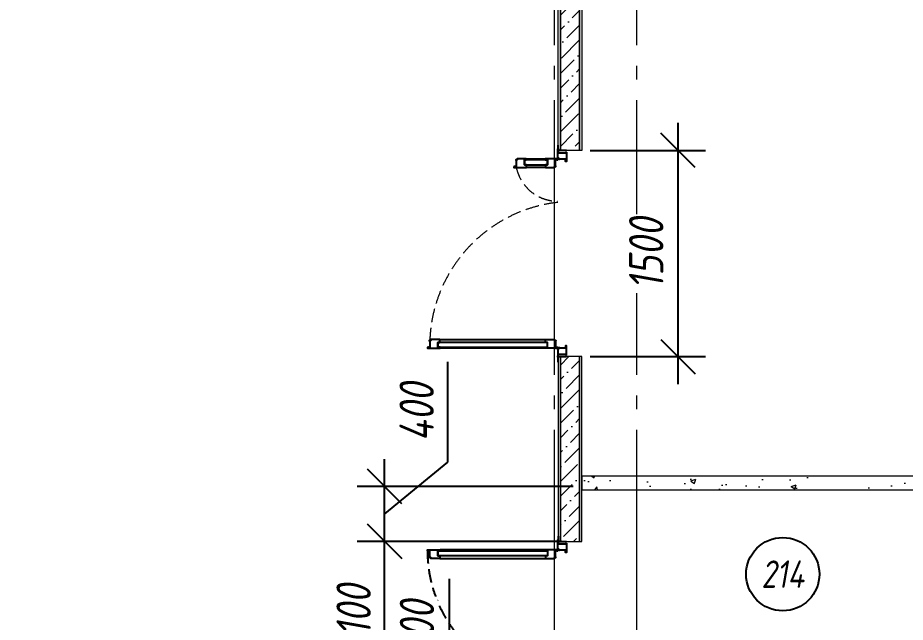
# Model space of a CAD drawing. Header units: millimetres. Extents: x -85420 to 1195317, y -69347 to 470418.
# Drawn here: x 437442 to 443901, y 20558 to 24958 of the extents above; entities that cross this region are included whole.
import ezdxf
from ezdxf import colors
from ezdxf.entities.mleader import LeaderData, LeaderLine
from ezdxf.enums import TextEntityAlignment as Align
from ezdxf.math import Vec2, Vec3

# ---------------------------------------------------------------- set-up
doc = ezdxf.new("R2010")
doc.units = ezdxf.units.MM
for name, pattern in [('GOST2.303 6', [12, 8, -1.5, 1, -1.5]), ('ГОСТ 2.303 4', [7, 5, -2, 0]), ('ГОСТ 2.303 5', [24, 20, -1.5, 1, -1.5]), ('осевая', [50.8, 31.75, -6.35, 6.35, -6.35])]:
    doc.linetypes.add(name, pattern=pattern)
for name, color, linetype, lineweight in [('!М_Перегородки_пеноблок', 7, 'Continuous', 20), ('+АР_Осевые линии', 252, 'GOST2.303 6', 9), ('+АР_Стены внутренние', 250, 'Continuous', 18), ('АР_Отметки', 7, 'Continuous', 5), ('СПДС_РАЗМЕРЫ', 252, 'Continuous', 0), ('ЭКСПЛИКАЦИЯ', 7, 'Continuous', 5)]:
    doc.layers.add(name, color=color, linetype=linetype, lineweight=lineweight)
doc.layers.add('ОСИ', color=7, linetype='осевая', lineweight=13, true_color=0x999999)
doc.styles.add('ISOCPEUR', font='', dxfattribs={"height": 250})
doc.styles.add('ГОСТ 2.304', font='CS_Gost2304.shx', dxfattribs={"oblique": 10})
doc.styles.get('ISOCPEUR').set_extended_font_data('ISOCPEUR', italic=True)
doc.linetypes.add('Ground1', pattern='A,12,[130,ltypeshp.shx,S=3,R=-150,X=0,Y=-2.598],3,[130,ltypeshp.shx,S=3,R=-150,X=0,Y=-2.598],3,[130,ltypeshp.shx,S=3,R=-150,X=0,Y=-2.598],0', length=18)
doc.linetypes.add('Ground2', pattern='A,12,[130,ltypeshp.shx,S=3,R=-210,X=0,Y=-2.598],3,[130,ltypeshp.shx,S=3,R=-210,X=0,Y=-2.598],3,[130,ltypeshp.shx,S=3,R=-210,X=0,Y=-2.598],0', length=18)
doc.dimstyles.new('СПДС', dxfattribs={"dimscale": 100, "dimtxt": 2.5, "dimasz": 2.5, "dimexe": 2, "dimexo": 0.625, "dimgap": 1, "dimtad": 1, "dimdec": 0, "dimrnd": 5, "dimtxsty": 'ГОСТ 2.304', "dimblk": 'OBLIQUE', "dimblk1": 'OBLIQUE', "dimblk2": 'OBLIQUE', "dimcen": 2.5, "dimdle": 2, "dimadec": 0, "dimazin": 2, "dimtfac": 0.75, "dimtdec": 4, "dimtmove": 1, "dimatfit": 3, "dimfxl": 1, "dimtfill": 1, "dimtolj": 1, "dimarcsym": 1})
pattern_1 = [(45, (0, 0), (39.774756, 145.840774), [187.5, -40.5, 0, -40.5])]

# ---------------------------------------------------------------- blocks, each defined once
blk = doc.blocks.new('_Oblique')
at = {"color": 0, "linetype": 'ByBlock', "lineweight": -2}
blk.add_line((-0.5, -0.5), (0.5, 0.5), dxfattribs=at)
blk = doc.blocks.new('*D358')
at = {"layer": 'Defpoints', "color": 0, "ltscale": 100, "transparency": 16777216}
for p in [(440111.4, 21546.4), (441546.4, 21546.4), (441461.4, 21146.4)]:
    blk.add_point(p, dxfattribs=at)
at = {"layer": 'СПДС_РАЗМЕРЫ', "color": 0, "lineweight": -2, "ltscale": 100, "transparency": 16777216}
for p, q in [((440570.2, 22454.3), (440570.2, 21724.1)), ((440111.4, 20946.4), (440111.4, 21746.4)), ((440570.2, 21724.1), (440111.4, 21346.4)), ((441483.9, 21546.4), (439911.4, 21546.4)), ((441398.9, 21146.4), (439911.4, 21146.4))]:
    blk.add_line(p, q, dxfattribs=at)
at = {"layer": 'СПДС_РАЗМЕРЫ', "color": 0, "lineweight": -2, "ltscale": 100, "transparency": 16777216, "xscale": 250, "yscale": 250, "zscale": 250}
for p, rotation in [((440111.4, 21546.4), 90), ((440111.4, 21146.4), 270)]:
    blk.add_blockref('_Oblique', p, dxfattribs=dict(at, rotation=rotation))
at = {"layer": 'СПДС_РАЗМЕРЫ', "color": 0, "ltscale": 100, "transparency": 16777216, "insert": (440345.2, 22089.2), "char_height": 250, "attachment_point": 5, "rotation": 90, "style": 'ГОСТ 2.304', "bg_fill": 3, "box_fill_scale": 1.1, "bg_fill_color": 256, "bg_fill_true_color": 13158600, "bg_fill_transparency": 0}
blk.add_mtext('\\A1;400', dxfattribs=at)
blk = doc.blocks.new('*D357')
at = {"layer": 'Defpoints', "color": 0, "ltscale": 100, "transparency": 16777216}
for p in [(440111.4, 21146.4), (441461.4, 21146.4), (441391.4, 20045.4)]:
    blk.add_point(p, dxfattribs=at)
at = {"layer": 'СПДС_РАЗМЕРЫ', "color": 0, "lineweight": -2, "ltscale": 100, "transparency": 16777216}
for p, q in [((440111.4, 19845.4), (440111.4, 21346.4)), ((441398.9, 21146.4), (439911.4, 21146.4)), ((441328.9, 20045.4), (439911.4, 20045.4))]:
    blk.add_line(p, q, dxfattribs=at)
at = {"layer": 'СПДС_РАЗМЕРЫ', "color": 0, "lineweight": -2, "ltscale": 100, "transparency": 16777216, "xscale": 250, "yscale": 250, "zscale": 250}
for p, rotation in [((440111.4, 21146.4), 90), ((440111.4, 20045.4), 270)]:
    blk.add_blockref('_Oblique', p, dxfattribs=dict(at, rotation=rotation))
at = {"layer": 'СПДС_РАЗМЕРЫ', "color": 0, "ltscale": 100, "transparency": 16777216, "insert": (439886.4, 20595.9), "char_height": 250, "attachment_point": 5, "rotation": 90, "style": 'ГОСТ 2.304', "bg_fill": 3, "box_fill_scale": 1.1, "bg_fill_color": 256, "bg_fill_true_color": 13158600, "bg_fill_transparency": 0}
blk.add_mtext('\\A1;1100', dxfattribs=at)
blk = doc.blocks.new('*D356')
at = {"layer": 'Defpoints', "color": 0, "ltscale": 100, "transparency": 16777216}
for p in [(440111.4, 20045.4), (441391.4, 20045.4), (441446.4, 19846.7)]:
    blk.add_point(p, dxfattribs=at)
at = {"layer": 'СПДС_РАЗМЕРЫ', "color": 0, "lineweight": -2, "ltscale": 100, "transparency": 16777216}
for p, q in [((440581.8, 20874.6), (440581.8, 20152)), ((440111.4, 19646.7), (440111.4, 20245.4)), ((440581.8, 20152), (440111.4, 19946)), ((441328.9, 20045.4), (439911.4, 20045.4)), ((441383.9, 19846.7), (439911.4, 19846.7))]:
    blk.add_line(p, q, dxfattribs=at)
at = {"layer": 'СПДС_РАЗМЕРЫ', "color": 0, "lineweight": -2, "ltscale": 100, "transparency": 16777216, "xscale": 250, "yscale": 250, "zscale": 250}
for p, rotation in [((440111.4, 20045.4), 270), ((440111.4, 19846.7), 90)]:
    blk.add_blockref('_Oblique', p, dxfattribs=dict(at, rotation=rotation))
at = {"layer": 'СПДС_РАЗМЕРЫ', "color": 0, "ltscale": 100, "transparency": 16777216, "insert": (440347.1, 20513.3), "char_height": 250, "attachment_point": 5, "rotation": 90, "style": 'ГОСТ 2.304', "bg_fill": 3, "box_fill_scale": 1.1, "bg_fill_color": 256, "bg_fill_true_color": 13158600, "bg_fill_transparency": 0}
blk.add_mtext('\\A1;200', dxfattribs=at)
blk = doc.blocks.new('*D318')
at = {"layer": 'Defpoints', "color": 0, "ltscale": 100, "transparency": 16777216}
for p in [(441546.4, 23992.4), (441546.4, 22491.4), (442246.4, 22491.4)]:
    blk.add_point(p, dxfattribs=at)
at = {"layer": 'СПДС_РАЗМЕРЫ', "color": 0, "lineweight": -2, "ltscale": 100, "transparency": 16777216}
for p, q in [((442246.4, 24192.4), (442246.4, 22291.4)), ((441608.9, 23992.4), (442446.4, 23992.4)), ((441608.9, 22491.4), (442446.4, 22491.4))]:
    blk.add_line(p, q, dxfattribs=at)
at = {"layer": 'СПДС_РАЗМЕРЫ', "color": 0, "lineweight": -2, "ltscale": 100, "transparency": 16777216, "xscale": 250, "yscale": 250, "zscale": 250}
for p, rotation in [((442246.4, 23992.4), 90), ((442246.4, 22491.4), 270)]:
    blk.add_blockref('_Oblique', p, dxfattribs=dict(at, rotation=rotation))
at = {"layer": 'СПДС_РАЗМЕРЫ', "color": 0, "ltscale": 100, "transparency": 16777216, "insert": (442016.2, 23241.9), "char_height": 250, "attachment_point": 5, "rotation": 90, "style": 'ГОСТ 2.304', "bg_fill": 3, "box_fill_scale": 1.1, "bg_fill_color": 256, "bg_fill_true_color": 13158600, "bg_fill_transparency": 0}
blk.add_mtext('\\A1;1500', dxfattribs=at)
blk = doc.blocks.new('*U126')
at = {"lineweight": 15}
h = blk.add_hatch(dxfattribs=at)
h.set_pattern_fill('AR-CONC', color=256, scale=2, angle=360)
h.set_pattern_definition([(50, (1, 6e-14), (364.37, -31.878), [38.1, -419.1]), (355, (1, 6e-14), (-70.487, 382.114), [30.48, -335.281]), (100.4514, (31.36, -2.66), (293.882, 350.236), [32.38, -356.18]), (46.184, (1, 101.6), (542.158, -84.085), [57.15, -628.65]), (96.636, (46.2, 94.6), (474.81, 494.85), [48.57, -534.27]), (351.184, (1, 101.6), (474.81, 494.85), [45.72, -502.92]), (21, (51.8, 76.2), (303.229, -204.53), [38.1, -419.1]), (326, (51.8, 76.2), (123.604, 368.376), [30.48, -335.28]), (71.4514, (77.07, 59.16), (426.833, 163.846), [32.38, -356.18]), (37.5, (1, 6e-14), (6.1772, 169.11), [0, -331.216, 0, -340.36, 0, -336.55]), (7.5, (1, 6e-14), (133.6393, 200.361), [0, -194.056, 0, -323.596, 0, -128.27]), (327.5, (-112.28, 6e-14), (271.1812, -11.4575), [0, -127, 0, -396.24, 0, -525.78]), (317.5, (-163.08, 6e-14), (296.258, 50.853), [0, -165.1, 0, -263.144, 0, -373.38])])
edge = h.paths.add_edge_path()
edge.add_line((6200, 100), (0, 100))
edge.add_line((6200, 0), (6200, 100))
edge.add_line((0, 0), (6200, 0))
edge.add_line((0, 100), (0, 0))
at = {"linetype": 'ByBlock', "ltscale": 100, "transparency": 33554687}
blk.add_lwpolyline([(0, 0), (6200, 0), (6200, 100), (0, 100)], close=True, dxfattribs=at)
blk = doc.blocks.new('A$C314F1C93')
at = {"layer": '+АР_Осевые линии', "linetype": 'ГОСТ 2.303 5', "lineweight": 0, "ltscale": 100}
for p, q in [((10940, 64233), (10940, -9232.6)), ((11540, 64233), (11540, -9232.6))]:
    blk.add_line(p, q, dxfattribs=at)
blk = doc.blocks.new('_DotSmall')
at = {"color": 0, "linetype": 'ByBlock', "const_width": 0.5}
blk.add_lwpolyline([(-0.0625, 0, 1), (0.0625, 0, 1)], format="xyb", close=True, dxfattribs=at)
blk = doc.blocks.new('АР план')
at = {"layer": 'АР_Отметки', "lineweight": 9}
ml = blk.add_multileader_mtext('Standard', dxfattribs=at)
ml.set_content('+3,950', color=256, style='ISOCPEUR')
ml.set_leader_properties(color=256, linetype='Continuous', lineweight=-1)
ml.set_arrow_properties(name='DOTSMALL')
ml.build(insert=Vec2(0, 0))
ml.multileader.update_dxf_attribs({"has_text_frame": 1, "text_left_attachment_type": 4, "text_right_attachment_type": 4, "dogleg_length": 100, "arrow_head_size": 180})
ctx = ml.context
ctx.base_point, ctx.char_height, ctx.arrow_head_size, ctx.landing_gap_size, ctx.plane_origin = Vec3(653061.3, 32239.7), 250, 180, 50, Vec3(652979.9, 30972.2)
ctx.left_attachment, ctx.right_attachment = 4, 4
notes = []
notes.append((ctx, [(0, (0, 0, 0), (0, 0), (1, 0), 1, [])]))
ctx.mtext.insert, ctx.mtext.width, ctx.mtext.line_spacing_style, ctx.mtext.flow_direction = Vec3(653111.3, 32573.1), 852.697, 2, 5
ml = blk.add_multileader_mtext('Standard', dxfattribs=at)
ml.set_content('+1,975', color=256, style='ISOCPEUR')
ml.set_leader_properties(color=256, linetype='Continuous', lineweight=-1)
ml.set_arrow_properties(name='DOTSMALL')
ml.build(insert=Vec2(0, 0))
ml.multileader.update_dxf_attribs({"has_text_frame": 1, "text_left_attachment_type": 4, "text_right_attachment_type": 4, "dogleg_length": 100, "arrow_head_size": 180})
ctx = ml.context
ctx.base_point, ctx.char_height, ctx.arrow_head_size, ctx.landing_gap_size, ctx.plane_origin = Vec3(652749.3, 27128.7), 250, 180, 50, Vec3(655881.4, 25957)
ctx.left_attachment, ctx.right_attachment = 4, 4
notes.append((ctx, [(0, (0, 0, 0), (0, 0), (1, 0), 1, [])]))
ctx.mtext.insert, ctx.mtext.width, ctx.mtext.line_spacing_style, ctx.mtext.flow_direction = Vec3(652799.3, 27528.7), 852.697, 2, 5
ml = blk.add_multileader_mtext('Standard', dxfattribs=at)
ml.set_content('+2,410', color=256, style='ISOCPEUR')
ml.set_leader_properties(color=256, linetype='Continuous', lineweight=-1)
ml.set_arrow_properties(name='DOTSMALL')
ml.build(insert=Vec2(0, 0))
ml.multileader.update_dxf_attribs({"has_text_frame": 1, "text_left_attachment_type": 4, "text_right_attachment_type": 4, "dogleg_length": 100, "arrow_head_size": 180})
ctx = ml.context
ctx.base_point, ctx.char_height, ctx.arrow_head_size, ctx.landing_gap_size, ctx.plane_origin = Vec3(649667.1, 15695.9), 250, 180, 50, Vec3(647505.9, 15104.7)
ctx.left_attachment, ctx.right_attachment = 4, 4
notes.append((ctx, [(0, (0, 0, 0), (0, 0), (1, 0), 1, [])]))
ctx.mtext.insert, ctx.mtext.width, ctx.mtext.line_spacing_style, ctx.mtext.flow_direction = Vec3(649717.1, 16029.2), 852.697, 2, 5
for ctx, leaders in notes:
    for number, flags, end, landing, length, lines in leaders:
        leader = LeaderData()
        leader.index, (leader.has_last_leader_line, leader.has_dogleg_vector, leader.attachment_direction) = number, flags
        leader.last_leader_point, leader.dogleg_vector, leader.dogleg_length = Vec3(end), Vec3(landing), length
        for number, points, colour, breaks in lines:
            line = LeaderLine()
            line.index, line.vertices, line.color, line.breaks = number, Vec3.list(points), colors.encode_raw_color(colour), breaks
            leader.lines.append(line)
        ctx.leaders.append(leader)

msp = doc.modelspace()

# ---------------------------------------------------------------- block references
at = {"layer": 'ОСИ', "ltscale": 40}
msp.add_blockref('A$C314F1C93', (430406.4, 15326.4, 0), dxfattribs=at)

# ---------------------------------------------------------------- next in the draw order: linework, layer by layer
at = {"layer": '+АР_Стены внутренние', "ltscale": 100}
msp.add_lwpolyline([(441391.4, 30376.4), (441391.4, 23992.4), (441376.4, 23992.4), (441376.4, 30376.4), (441391.4, 30376.4)], close=True, dxfattribs=at)
for p, q in [((441143.4, 23931.4, 0), (441280.4, 23931.4, 0)), ((441282.4, 23867.4, 0), (441145.5, 23867.4, 0)), ((440513.4, 22616.4, 0), (441282.4, 22616.4, 0)), ((441280.4, 22552.4, 0), (440515.4, 22552.4, 0)), ((441280.4, 21085.4, 0), (440515.5, 21085.4, 0)), ((440513.4, 21021.4, 0), (441282.4, 21021.4, 0))]:
    msp.add_line(p, q)
at = {"color": 1, "linetype": 'Ground1', "elevation": 0}
for points in [[(441436.4, 23992.4), (441376.4, 23992.4), (441376.4, 24031.3)], [(441376.4, 21185.3), (441376.4, 21146.4), (441436.4, 21146.4)]]:
    msp.add_lwpolyline(points, dxfattribs=at)
at = {"elevation": 0}
for points in [[(441436.4, 23980.4), (441436.4, 23912.4), (441428.4, 23912.4), (441428.4, 23929.4), (441382, 23929.4), (441382, 23926.4), (441380.4, 23926.4), (441380.4, 23936.4), (441372.4, 23936.4), (441372.4, 24004.5), (441376.4, 24004.5), (441376.4, 23996.4), (441373.9, 23996.4), (441374, 23975.4), (441432.6, 23975.4), (441432.6, 23980.4)], [(441053.4, 23875.3), (441053.4, 23867.4), (441145.5, 23867.4), (441145.5, 23888.4), (441129.5, 23888.4), (441129.5, 23924.4), (441143.4, 23924.4), (441143.4, 23931.4), (441077.4, 23931.4), (441077.4, 23923.4), (441067.4, 23923.4), (441067.4, 23921.8), (441070.5, 23921.8), (441070.5, 23869.1), (441061.4, 23869.1), (441061.4, 23875.3)], [(441129.5, 23888.4), (441296.4, 23888.4), (441296.4, 23924.4), (441129.5, 23924.4)], [(441372.4, 23923.4), (441372.4, 23931.4), (441280.4, 23931.4), (441280.4, 23924.4), (441296.4, 23924.4), (441296.4, 23888.4), (441282.4, 23888.4), (441282.4, 23867.4), (441348.4, 23867.4), (441348.4, 23875.3), (441358.4, 23875.4), (441358.4, 23876.9), (441355.4, 23876.9), (441355.4, 23929.7), (441364.4, 23929.7), (441364.4, 23923.4)], [(440423.4, 22560.4), (440423.4, 22552.4), (440515.4, 22552.4), (440515.4, 22559.4), (440499.4, 22559.4), (440499.4, 22595.4), (440513.4, 22595.4), (440513.4, 22616.4), (440447.4, 22616.4), (440447.4, 22608.5), (440437.4, 22608.4), (440437.4, 22606.9), (440440.4, 22606.9), (440440.4, 22554.1), (440431.4, 22554.1), (440431.4, 22560.4)], [(441372.4, 22560.4), (441372.4, 22552.4), (441280.4, 22552.4), (441280.4, 22559.4), (441296.4, 22559.4), (441296.4, 22595.4), (441282.4, 22595.4), (441282.4, 22616.4), (441348.4, 22616.4), (441348.4, 22608.5), (441358.4, 22608.4), (441358.4, 22606.9), (441355.4, 22606.9), (441355.4, 22554.1), (441364.4, 22554.1), (441364.4, 22560.4)], [(441296.4, 22595.4), (440499.4, 22595.4), (440499.4, 22559.4), (441296.4, 22559.4)], [(441436.4, 22503.4), (441436.4, 22571.4), (441428.4, 22571.4), (441428.4, 22554.4), (441382, 22554.4), (441382, 22557.4), (441380.4, 22557.4), (441380.4, 22547.4), (441372.4, 22547.4), (441372.4, 22479.3), (441376.4, 22479.3), (441376.4, 22487.4), (441373.9, 22487.4), (441374, 22508.4), (441432.6, 22508.4), (441432.6, 22503.4)], [(441436.4, 21134.4), (441436.4, 21066.4), (441428.4, 21066.4), (441428.4, 21083.4), (441382, 21083.4), (441382, 21080.4), (441380.4, 21080.4), (441380.4, 21090.4), (441372.4, 21090.4), (441372.4, 21158.4), (441376.4, 21158.4), (441376.4, 21150.4), (441374, 21150.4), (441374, 21129.4), (441432.6, 21129.4), (441432.6, 21134.4)], [(440423.4, 21077.4), (440423.4, 21085.4), (440515.5, 21085.4), (440515.5, 21078.3), (440499.5, 21078.3), (440499.5, 21042.3), (440513.4, 21042.3), (440513.4, 21021.4), (440447.4, 21021.4), (440447.4, 21029.3), (440437.4, 21029.4), (440437.4, 21030.9), (440440.4, 21030.9), (440440.4, 21083.7), (440431.4, 21083.7), (440431.4, 21077.4)], [(441296.4, 21042.3), (440499.5, 21042.3), (440499.5, 21078.3), (441296.4, 21078.3)], [(441372.4, 21077.4), (441372.4, 21085.4), (441280.4, 21085.4), (441280.4, 21078.3), (441296.4, 21078.3), (441296.4, 21042.3), (441282.4, 21042.3), (441282.4, 21021.4), (441348.4, 21021.4), (441348.4, 21029.3), (441358.4, 21029.4), (441358.4, 21030.9), (441355.4, 21030.9), (441355.4, 21083.7), (441364.4, 21083.7), (441364.4, 21077.4)]]:
    msp.add_lwpolyline(points, close=True, dxfattribs=at)
at = {"color": 1, "linetype": 'Ground2', "elevation": 0}
msp.add_lwpolyline([(441376.4, 22452.5), (441376.4, 22491.4), (441436.4, 22491.4)], dxfattribs=at)
at = {"linetype": 'ГОСТ 2.303 4', "lineweight": 5, "ltscale": 20}
for centre, radius, start, end in [((441372.4, 23931.4, 0), 308.3, 191.34756, 270), ((441490.9, 22570.4, 0), 1050.7, 96.47849, 180.98209)]:
    msp.add_arc(centre, radius, start, end, dxfattribs=at)
at = {"linetype": 'ГОСТ 2.303 4', "ltscale": 20}
msp.add_arc((441398.4, 21081, 0), 975, 179.74522, 268.47181, dxfattribs=at)
at = {"layer": 'ЭКСПЛИКАЦИЯ', "linetype": 'Continuous', "lineweight": 25, "ltscale": 100}
msp.add_circle((443009.8, 20908.2), 266.7, dxfattribs=at)

# ---------------------------------------------------------------- next in the draw order: block references
at = {"layer": '!М_Перегородки_пеноблок'}
msp.add_blockref('*U126', (441546.4, 21521.4, 0), dxfattribs=at)

# ---------------------------------------------------------------- next in the draw order: texts
at = {"layer": 'ЭКСПЛИКАЦИЯ', "linetype": 'Continuous', "lineweight": 25, "ltscale": 100, "style": 'ГОСТ 2.304', "oblique": 10}
msp.add_text('214', height=200, dxfattribs=at).set_placement((443009.8, 20908.2), align=Align.MIDDLE_CENTER)

# ---------------------------------------------------------------- next in the draw order: dimensions: what is measured, and where the dimension line sits
at = {"layer": 'СПДС_РАЗМЕРЫ', "ltscale": 100}
dim = msp.add_linear_dim(base=(442246.4, 22491.4, 0), p1=(441546.4, 23992.4, 0), p2=(441546.4, 22491.4, 0), angle=90, dimstyle='СПДС', dxfattribs=at)
dim.commit()
dim.dimension.update_dxf_attribs({"geometry": '*D318', "text_midpoint": (442016.2, 23241.9, 0)})

# ---------------------------------------------------------------- next in the draw order: hatches: boundary and pattern name
at = {"layer": '+АР_Стены внутренние', "lineweight": 0, "ltscale": 100}
h = msp.add_hatch(dxfattribs=at)
h.set_pattern_fill('БЕТОН И ИЗДЕЛИЯ ИЗ НЕГО', color=256, scale=30, style=0, pattern_type=2)
h.set_pattern_definition(pattern_1)
h.paths.add_polyline_path([(441531.4, 30376.4), (441531.4, 23992.4), (441391.4, 23992.4), (441391.4, 30376.4)], flags=0)

# ---------------------------------------------------------------- next in the draw order: linework, layer by layer
at = {"layer": '+АР_Стены внутренние', "ltscale": 100}
for points in [[(441531.4, 30376.4), (441531.4, 23992.4), (441391.4, 23992.4), (441391.4, 30376.4)], [(441546.4, 30376.4), (441546.4, 23992.4), (441531.4, 23992.4), (441531.4, 30376.4), (441546.4, 30376.4)]]:
    msp.add_lwpolyline(points, close=True, dxfattribs=at)

# ---------------------------------------------------------------- next in the draw order: dimensions: what is measured, and where the dimension line sits
at = {"layer": 'СПДС_РАЗМЕРЫ', "ltscale": 100}
dim = msp.add_linear_dim(base=(440111.4, 20045.4, 0), p1=(441446.4, 19846.7, 0), p2=(441391.4, 20045.4, 0), angle=270, dimstyle='СПДС', dxfattribs=at)
dim.commit()
dim.dimension.update_dxf_attribs({"geometry": '*D356', "text_midpoint": (440581.8, 20252, 0), "dimtype": 160})

# ---------------------------------------------------------------- next in the draw order: dimensions: what is measured, and where the dimension line sits
dim = msp.add_linear_dim(base=(440111.4, 21146.4, 0), p1=(441391.4, 20045.4, 0), p2=(441461.4, 21146.4, 0), angle=270, dimstyle='СПДС', dxfattribs=at)
dim.commit()
dim.dimension.update_dxf_attribs({"geometry": '*D357', "text_midpoint": (439886.4, 20595.9, 0)})

# ---------------------------------------------------------------- next in the draw order: dimensions: what is measured, and where the dimension line sits
dim = msp.add_linear_dim(base=(440111.4, 21546.4, 0), p1=(441461.4, 21146.4, 0), p2=(441546.4, 21546.4, 0), angle=270, dimstyle='СПДС', dxfattribs=at)
dim.commit()
dim.dimension.update_dxf_attribs({"geometry": '*D358', "text_midpoint": (440570.2, 21824.1, 0), "dimtype": 160})

# ---------------------------------------------------------------- next in the draw order: hatches: boundary and pattern name
at = {"layer": '+АР_Стены внутренние', "lineweight": 0, "ltscale": 100}
h = msp.add_hatch(dxfattribs=at)
h.set_pattern_fill('БЕТОН И ИЗДЕЛИЯ ИЗ НЕГО', color=256, scale=30, style=0, pattern_type=2)
h.set_pattern_definition(pattern_1)
h.paths.add_polyline_path([(441391.4, 22491.4), (441391.4, 21146.4), (441531.4, 21146.4), (441531.4, 22491.4)], flags=0)

# ---------------------------------------------------------------- next in the draw order: linework, layer by layer
at = {"layer": '+АР_Стены внутренние', "ltscale": 100}
for points in [[(441391.4, 21146.4), (441391.4, 22491.4), (441376.4, 22491.4), (441376.4, 21146.4), (441391.4, 21146.4)], [(441391.4, 22491.4), (441391.4, 21146.4), (441531.4, 21146.4), (441531.4, 22491.4), (441391.4, 22491.4)], [(441531.4, 22491.4), (441531.4, 21146.4), (441546.4, 21146.4), (441546.4, 22491.4), (441531.4, 22491.4)]]:
    msp.add_lwpolyline(points, close=True, dxfattribs=at)

# ---------------------------------------------------------------- next in the draw order: block references
at = {"color": 12, "true_color": 0xe00000}
msp.add_blockref('АР план', (-85419.9, 14341.6), dxfattribs=at)

# ---------------------------------------------------------------- next in the draw order: leaders
at = {"layer": 'АР_Отметки', "lineweight": 9}
ml = msp.add_multileader_mtext('Standard', dxfattribs=at)
ml.set_content('+2,410', color=256, style='ISOCPEUR')
ml.set_leader_properties(color=256, linetype='Continuous', lineweight=-1)
ml.set_arrow_properties(name='DOTSMALL')
ml.build(insert=Vec2(0, 0))
ml.multileader.update_dxf_attribs({"has_text_frame": 1, "text_left_attachment_type": 4, "text_right_attachment_type": 4, "dogleg_length": 100, "arrow_head_size": 180})
ctx = ml.context
ctx.base_point, ctx.char_height, ctx.arrow_head_size, ctx.landing_gap_size, ctx.plane_origin = Vec3(703103, 29209.7), 250, 180, 50, Vec3(700941.8, 28618.5)
ctx.left_attachment, ctx.right_attachment = 4, 4
notes = []
notes.append((ctx, [(0, (0, 0, 0), (0, 0), (1, 0), 1, [])]))
ctx.mtext.insert, ctx.mtext.width, ctx.mtext.line_spacing_style, ctx.mtext.flow_direction = Vec3(703153, 29543.1), 852.697, 2, 5
ml = msp.add_multileader_mtext('Standard', dxfattribs=at)
ml.set_content('+2,410', color=256, style='ISOCPEUR')
ml.set_leader_properties(color=256, linetype='Continuous', lineweight=-1)
ml.set_arrow_properties(name='DOTSMALL')
ml.build(insert=Vec2(0, 0))
ml.multileader.update_dxf_attribs({"has_text_frame": 1, "text_left_attachment_type": 4, "text_right_attachment_type": 4, "dogleg_length": 100, "arrow_head_size": 180})
ctx = ml.context
ctx.base_point, ctx.char_height, ctx.arrow_head_size, ctx.landing_gap_size, ctx.plane_origin = Vec3(703103, 29209.7), 250, 180, 50, Vec3(700941.8, 28618.5)
ctx.left_attachment, ctx.right_attachment = 4, 4
notes.append((ctx, [(0, (0, 0, 0), (0, 0), (1, 0), 1, [])]))
ctx.mtext.insert, ctx.mtext.width, ctx.mtext.line_spacing_style, ctx.mtext.flow_direction = Vec3(703153, 29543.1), 852.697, 2, 5
ml = msp.add_multileader_mtext('Standard', dxfattribs=at)
ml.set_content('+3,950', color=256, style='ISOCPEUR')
ml.set_leader_properties(color=256, linetype='Continuous', lineweight=-1)
ml.set_arrow_properties(name='DOTSMALL')
ml.build(insert=Vec2(0, 0))
ml.multileader.update_dxf_attribs({"has_text_frame": 1, "text_left_attachment_type": 4, "text_right_attachment_type": 4, "dogleg_length": 100, "arrow_head_size": 180})
ctx = ml.context
ctx.base_point, ctx.char_height, ctx.arrow_head_size, ctx.landing_gap_size, ctx.plane_origin = Vec3(701417.3, 23704), 250, 180, 50, Vec3(701335.9, 22436.5)
ctx.left_attachment, ctx.right_attachment = 4, 4
notes.append((ctx, [(0, (0, 0, 0), (0, 0), (1, 0), 1, [])]))
ctx.mtext.insert, ctx.mtext.width, ctx.mtext.line_spacing_style, ctx.mtext.flow_direction = Vec3(701467.3, 24037.4), 852.697, 2, 5
ml = msp.add_multileader_mtext('Standard', dxfattribs=at)
ml.set_content('+3,950', color=256, style='ISOCPEUR')
ml.set_leader_properties(color=256, linetype='Continuous', lineweight=-1)
ml.set_arrow_properties(name='DOTSMALL')
ml.build(insert=Vec2(0, 0))
ml.multileader.update_dxf_attribs({"has_text_frame": 1, "text_left_attachment_type": 4, "text_right_attachment_type": 4, "dogleg_length": 100, "arrow_head_size": 180})
ctx = ml.context
ctx.base_point, ctx.char_height, ctx.arrow_head_size, ctx.landing_gap_size, ctx.plane_origin = Vec3(701417.3, 23704), 250, 180, 50, Vec3(701335.9, 22436.5)
ctx.left_attachment, ctx.right_attachment = 4, 4
notes.append((ctx, [(0, (0, 0, 0), (0, 0), (1, 0), 1, [])]))
ctx.mtext.insert, ctx.mtext.width, ctx.mtext.line_spacing_style, ctx.mtext.flow_direction = Vec3(701467.3, 24037.4), 852.697, 2, 5
for ctx, leaders in notes:
    for number, flags, end, landing, length, lines in leaders:
        leader = LeaderData()
        leader.index, (leader.has_last_leader_line, leader.has_dogleg_vector, leader.attachment_direction) = number, flags
        leader.last_leader_point, leader.dogleg_vector, leader.dogleg_length = Vec3(end), Vec3(landing), length
        for number, points, colour, breaks in lines:
            line = LeaderLine()
            line.index, line.vertices, line.color, line.breaks = number, Vec3.list(points), colors.encode_raw_color(colour), breaks
            leader.lines.append(line)
        ctx.leaders.append(leader)

doc.saveas('drawing.dxf')
